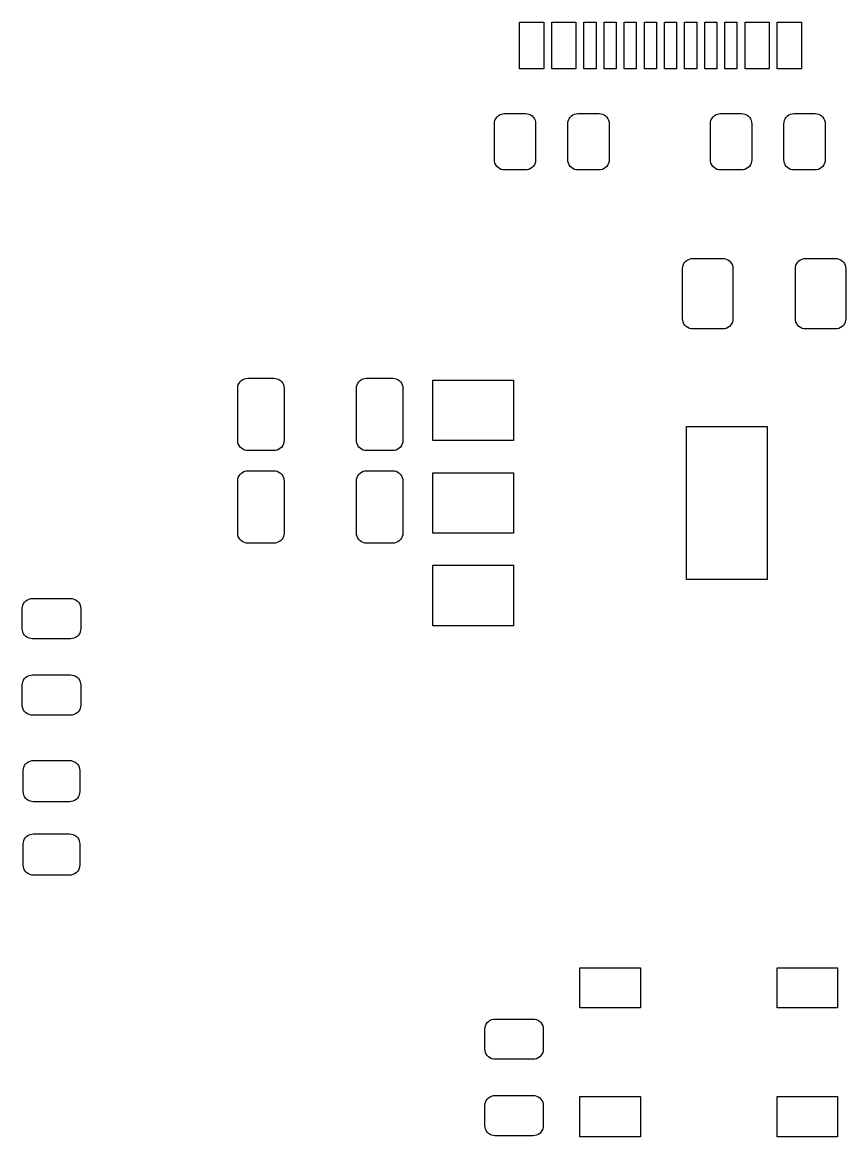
# Model space of a CAD drawing. Extents: x 116.2 to 156.2, y -88.9 to -61.2.
# Drawn here: x 135.78 to 156.22, y -88.92 to -61.23 of the extents above; entities that cross this region are included whole.
import ezdxf

# ---------------------------------------------------------------- set-up
doc = ezdxf.new("R2010")
doc.units = 0
doc.layers.add('BLACK', color=7, linetype='CONTINUOUS')

msp = doc.modelspace()

# ---------------------------------------------------------------- linework, layer by layer
at = {"layer": 'BLACK', "linetype": 'CONTINUOUS'}
for p, q in [((148.125, -62.39), (148.125, -61.23)), ((148.125, -61.23), (148.725, -61.23)), ((148.725, -61.23), (148.725, -62.39)), ((148.925, -62.39), (148.925, -61.23)), ((148.925, -61.23), (149.525, -61.23)), ((149.525, -61.23), (149.525, -62.39)), ((149.725, -62.39), (149.725, -61.23)), ((149.725, -61.23), (150.025, -61.23)), ((150.025, -61.23), (150.025, -62.39)), ((150.225, -62.39), (150.225, -61.23)), ((150.225, -61.23), (150.525, -61.23)), ((150.525, -61.23), (150.525, -62.39)), ((150.725, -62.39), (150.725, -61.23)), ((150.725, -61.23), (151.025, -61.23)), ((151.025, -61.23), (151.025, -62.39)), ((151.225, -62.39), (151.225, -61.23)), ((151.225, -61.23), (151.525, -61.23)), ((151.525, -61.23), (151.525, -62.39)), ((151.725, -62.39), (151.725, -61.23)), ((151.725, -61.23), (152.025, -61.23)), ((152.025, -61.23), (152.025, -62.39)), ((152.225, -62.39), (152.225, -61.23)), ((152.225, -61.23), (152.525, -61.23)), ((152.525, -61.23), (152.525, -62.39)), ((152.725, -62.39), (152.725, -61.23)), ((152.725, -61.23), (153.025, -61.23)), ((153.025, -61.23), (153.025, -62.39)), ((153.225, -62.39), (153.225, -61.23)), ((153.225, -61.23), (153.525, -61.23)), ((153.525, -61.23), (153.525, -62.39)), ((153.725, -62.39), (153.725, -61.23)), ((153.725, -61.23), (154.325, -61.23)), ((154.325, -61.23), (154.325, -62.39)), ((154.525, -62.39), (154.525, -61.23)), ((154.525, -61.23), (155.125, -61.23)), ((155.125, -61.23), (155.125, -62.39)), ((148.725, -62.39), (148.125, -62.39)), ((149.525, -62.39), (148.925, -62.39)), ((150.025, -62.39), (149.725, -62.39)), ((150.525, -62.39), (150.225, -62.39)), ((151.025, -62.39), (150.725, -62.39)), ((151.525, -62.39), (151.225, -62.39)), ((152.025, -62.39), (151.725, -62.39)), ((152.525, -62.39), (152.225, -62.39)), ((153.025, -62.39), (152.725, -62.39)), ((153.525, -62.39), (153.225, -62.39)), ((154.325, -62.39), (153.725, -62.39)), ((155.125, -62.39), (154.525, -62.39)), ((147.503, -63.7096), (147.514, -63.6665)), ((147.514, -63.6665), (147.533, -63.6261)), ((147.533, -63.6261), (147.558, -63.5896)), ((147.558, -63.5896), (147.59, -63.5582)), ((147.59, -63.5582), (147.626, -63.5328)), ((147.626, -63.5328), (147.667, -63.5143)), ((147.667, -63.5143), (147.71, -63.5033)), ((147.71, -63.5033), (147.75, -63.5)), ((147.75, -63.5), (148.275, -63.5)), ((148.275, -63.5), (148.315, -63.5033)), ((148.315, -63.5033), (148.358, -63.5143)), ((148.358, -63.5143), (148.399, -63.5328)), ((148.399, -63.5328), (148.435, -63.5582)), ((148.435, -63.5582), (148.467, -63.5896)), ((148.467, -63.5896), (148.492, -63.6261)), ((148.492, -63.6261), (148.511, -63.6665)), ((148.511, -63.6665), (148.522, -63.7096)), ((149.328, -63.7096), (149.339, -63.6665)), ((149.339, -63.6665), (149.358, -63.6261)), ((149.358, -63.6261), (149.383, -63.5896)), ((149.383, -63.5896), (149.415, -63.5582)), ((149.415, -63.5582), (149.451, -63.5328)), ((149.451, -63.5328), (149.492, -63.5143)), ((149.492, -63.5143), (149.535, -63.5033)), ((149.535, -63.5033), (149.575, -63.5)), ((149.575, -63.5), (150.1, -63.5)), ((150.1, -63.5), (150.14, -63.5033)), ((150.14, -63.5033), (150.183, -63.5143)), ((150.183, -63.5143), (150.224, -63.5328)), ((150.224, -63.5328), (150.26, -63.5582)), ((150.26, -63.5582), (150.292, -63.5896)), ((150.292, -63.5896), (150.317, -63.6261)), ((150.317, -63.6261), (150.336, -63.6665)), ((150.336, -63.6665), (150.347, -63.7096)), ((152.868, -63.7096), (152.879, -63.6665)), ((152.879, -63.6665), (152.898, -63.6261)), ((152.898, -63.6261), (152.923, -63.5896)), ((152.923, -63.5896), (152.955, -63.5582)), ((152.955, -63.5582), (152.991, -63.5328)), ((152.991, -63.5328), (153.032, -63.5143)), ((153.032, -63.5143), (153.075, -63.5033)), ((153.075, -63.5033), (153.115, -63.5)), ((153.115, -63.5), (153.64, -63.5)), ((153.64, -63.5), (153.68, -63.5033)), ((153.68, -63.5033), (153.723, -63.5143)), ((153.723, -63.5143), (153.764, -63.5328)), ((153.764, -63.5328), (153.8, -63.5582)), ((153.8, -63.5582), (153.832, -63.5896)), ((153.832, -63.5896), (153.857, -63.6261)), ((153.857, -63.6261), (153.876, -63.6665)), ((153.876, -63.6665), (153.887, -63.7096)), ((154.693, -63.7096), (154.704, -63.6665)), ((154.704, -63.6665), (154.723, -63.6261)), ((154.723, -63.6261), (154.748, -63.5896)), ((154.748, -63.5896), (154.78, -63.5582)), ((154.78, -63.5582), (154.816, -63.5328)), ((154.816, -63.5328), (154.857, -63.5143)), ((154.857, -63.5143), (154.9, -63.5033)), ((154.9, -63.5033), (154.94, -63.5)), ((154.94, -63.5), (155.465, -63.5)), ((155.465, -63.5), (155.505, -63.5033)), ((155.505, -63.5033), (155.548, -63.5143)), ((155.548, -63.5143), (155.589, -63.5328)), ((155.589, -63.5328), (155.625, -63.5582)), ((155.625, -63.5582), (155.657, -63.5896)), ((155.657, -63.5896), (155.682, -63.6261)), ((155.682, -63.6261), (155.701, -63.6665)), ((155.701, -63.6665), (155.712, -63.7096)), ((147.5, -63.75), (147.503, -63.7096)), ((147.5, -64.65), (147.5, -63.75)), ((148.522, -63.7096), (148.525, -63.75)), ((148.525, -63.75), (148.525, -64.65)), ((149.325, -63.75), (149.328, -63.7096)), ((149.325, -64.65), (149.325, -63.75)), ((150.347, -63.7096), (150.35, -63.75)), ((150.35, -63.75), (150.35, -64.65)), ((152.865, -63.75), (152.868, -63.7096)), ((152.865, -64.65), (152.865, -63.75)), ((153.887, -63.7096), (153.89, -63.75)), ((153.89, -63.75), (153.89, -64.65)), ((154.69, -63.75), (154.693, -63.7096)), ((154.69, -64.65), (154.69, -63.75)), ((155.712, -63.7096), (155.715, -63.75)), ((155.715, -63.75), (155.715, -64.65)), ((147.503, -64.6904), (147.5, -64.65)), ((147.514, -64.7335), (147.503, -64.6904)), ((147.533, -64.7739), (147.514, -64.7335)), ((147.558, -64.8104), (147.533, -64.7739)), ((148.492, -64.7739), (148.467, -64.8104)), ((148.511, -64.7335), (148.492, -64.7739)), ((148.522, -64.6904), (148.511, -64.7335)), ((148.525, -64.65), (148.522, -64.6904)), ((149.328, -64.6904), (149.325, -64.65)), ((149.339, -64.7335), (149.328, -64.6904)), ((149.358, -64.7739), (149.339, -64.7335)), ((149.383, -64.8104), (149.358, -64.7739)), ((150.317, -64.7739), (150.292, -64.8104)), ((150.336, -64.7335), (150.317, -64.7739)), ((150.347, -64.6904), (150.336, -64.7335)), ((150.35, -64.65), (150.347, -64.6904)), ((152.868, -64.6904), (152.865, -64.65)), ((152.879, -64.7335), (152.868, -64.6904)), ((152.898, -64.7739), (152.879, -64.7335)), ((152.923, -64.8104), (152.898, -64.7739)), ((153.857, -64.7739), (153.832, -64.8104)), ((153.876, -64.7335), (153.857, -64.7739)), ((153.887, -64.6904), (153.876, -64.7335)), ((153.89, -64.65), (153.887, -64.6904)), ((154.693, -64.6904), (154.69, -64.65)), ((154.704, -64.7335), (154.693, -64.6904)), ((154.723, -64.7739), (154.704, -64.7335)), ((154.748, -64.8104), (154.723, -64.7739)), ((155.682, -64.7739), (155.657, -64.8104)), ((155.701, -64.7335), (155.682, -64.7739)), ((155.712, -64.6904), (155.701, -64.7335)), ((155.715, -64.65), (155.712, -64.6904)), ((147.59, -64.8418), (147.558, -64.8104)), ((147.626, -64.8672), (147.59, -64.8418)), ((147.667, -64.8857), (147.626, -64.8672)), ((147.71, -64.8967), (147.667, -64.8857)), ((147.75, -64.9), (147.71, -64.8967)), ((148.275, -64.9), (147.75, -64.9)), ((148.315, -64.8967), (148.275, -64.9)), ((148.358, -64.8857), (148.315, -64.8967)), ((148.399, -64.8672), (148.358, -64.8857)), ((148.435, -64.8418), (148.399, -64.8672)), ((148.467, -64.8104), (148.435, -64.8418)), ((149.415, -64.8418), (149.383, -64.8104)), ((149.451, -64.8672), (149.415, -64.8418)), ((149.492, -64.8857), (149.451, -64.8672)), ((149.535, -64.8967), (149.492, -64.8857)), ((149.575, -64.9), (149.535, -64.8967)), ((150.1, -64.9), (149.575, -64.9)), ((150.14, -64.8967), (150.1, -64.9)), ((150.183, -64.8857), (150.14, -64.8967)), ((150.224, -64.8672), (150.183, -64.8857)), ((150.26, -64.8418), (150.224, -64.8672)), ((150.292, -64.8104), (150.26, -64.8418)), ((152.955, -64.8418), (152.923, -64.8104)), ((152.991, -64.8672), (152.955, -64.8418)), ((153.032, -64.8857), (152.991, -64.8672)), ((153.075, -64.8967), (153.032, -64.8857)), ((153.115, -64.9), (153.075, -64.8967)), ((153.64, -64.9), (153.115, -64.9)), ((153.68, -64.8967), (153.64, -64.9)), ((153.723, -64.8857), (153.68, -64.8967)), ((153.764, -64.8672), (153.723, -64.8857)), ((153.8, -64.8418), (153.764, -64.8672)), ((153.832, -64.8104), (153.8, -64.8418)), ((154.78, -64.8418), (154.748, -64.8104)), ((154.816, -64.8672), (154.78, -64.8418)), ((154.857, -64.8857), (154.816, -64.8672)), ((154.9, -64.8967), (154.857, -64.8857)), ((154.94, -64.9), (154.9, -64.8967)), ((155.465, -64.9), (154.94, -64.9)), ((155.505, -64.8967), (155.465, -64.9)), ((155.548, -64.8857), (155.505, -64.8967)), ((155.589, -64.8672), (155.548, -64.8857)), ((155.625, -64.8418), (155.589, -64.8672)), ((155.657, -64.8104), (155.625, -64.8418)), ((152.178, -67.3096), (152.189, -67.2665)), ((152.189, -67.2665), (152.208, -67.2261)), ((152.208, -67.2261), (152.233, -67.1896)), ((152.233, -67.1896), (152.265, -67.1582)), ((152.265, -67.1582), (152.301, -67.1328)), ((152.301, -67.1328), (152.342, -67.1143)), ((152.342, -67.1143), (152.385, -67.1033)), ((152.385, -67.1033), (152.425, -67.1)), ((152.425, -67.1), (153.175, -67.1)), ((153.175, -67.1), (153.215, -67.1033)), ((153.215, -67.1033), (153.258, -67.1143)), ((153.258, -67.1143), (153.299, -67.1328)), ((153.299, -67.1328), (153.335, -67.1582)), ((153.335, -67.1582), (153.367, -67.1896)), ((153.367, -67.1896), (153.392, -67.2261)), ((153.392, -67.2261), (153.411, -67.2665)), ((153.411, -67.2665), (153.422, -67.3096)), ((154.978, -67.3096), (154.989, -67.2665)), ((154.989, -67.2665), (155.008, -67.2261)), ((155.008, -67.2261), (155.033, -67.1896)), ((155.033, -67.1896), (155.065, -67.1582)), ((155.065, -67.1582), (155.101, -67.1328)), ((155.101, -67.1328), (155.142, -67.1143)), ((155.142, -67.1143), (155.185, -67.1033)), ((155.185, -67.1033), (155.225, -67.1)), ((155.225, -67.1), (155.975, -67.1)), ((155.975, -67.1), (156.015, -67.1033)), ((156.015, -67.1033), (156.058, -67.1143)), ((156.058, -67.1143), (156.099, -67.1328)), ((156.099, -67.1328), (156.135, -67.1582)), ((156.135, -67.1582), (156.167, -67.1896)), ((156.167, -67.1896), (156.192, -67.2261)), ((156.192, -67.2261), (156.211, -67.2665)), ((156.211, -67.2665), (156.222, -67.3096)), ((152.175, -67.35), (152.178, -67.3096)), ((152.175, -68.6), (152.175, -67.35)), ((153.422, -67.3096), (153.425, -67.35)), ((153.425, -67.35), (153.425, -68.6)), ((154.975, -67.35), (154.978, -67.3096)), ((154.975, -68.6), (154.975, -67.35)), ((156.222, -67.3096), (156.225, -67.35)), ((156.225, -67.35), (156.225, -68.6)), ((152.178, -68.6404), (152.175, -68.6)), ((152.189, -68.6835), (152.178, -68.6404)), ((152.208, -68.7239), (152.189, -68.6835)), ((153.411, -68.6835), (153.392, -68.7239)), ((153.422, -68.6404), (153.411, -68.6835)), ((153.425, -68.6), (153.422, -68.6404)), ((154.978, -68.6404), (154.975, -68.6)), ((154.989, -68.6835), (154.978, -68.6404)), ((155.008, -68.7239), (154.989, -68.6835)), ((156.211, -68.6835), (156.192, -68.7239)), ((156.222, -68.6404), (156.211, -68.6835)), ((156.225, -68.6), (156.222, -68.6404)), ((152.233, -68.7604), (152.208, -68.7239)), ((152.265, -68.7918), (152.233, -68.7604)), ((152.301, -68.8172), (152.265, -68.7918)), ((152.342, -68.8357), (152.301, -68.8172)), ((152.385, -68.8467), (152.342, -68.8357)), ((152.425, -68.85), (152.385, -68.8467)), ((153.175, -68.85), (152.425, -68.85)), ((153.215, -68.8467), (153.175, -68.85)), ((153.258, -68.8357), (153.215, -68.8467)), ((153.299, -68.8172), (153.258, -68.8357)), ((153.335, -68.7918), (153.299, -68.8172)), ((153.367, -68.7604), (153.335, -68.7918)), ((153.392, -68.7239), (153.367, -68.7604)), ((155.033, -68.7604), (155.008, -68.7239)), ((155.065, -68.7918), (155.033, -68.7604)), ((155.101, -68.8172), (155.065, -68.7918)), ((155.142, -68.8357), (155.101, -68.8172)), ((155.185, -68.8467), (155.142, -68.8357)), ((155.225, -68.85), (155.185, -68.8467)), ((155.975, -68.85), (155.225, -68.85)), ((156.015, -68.8467), (155.975, -68.85)), ((156.058, -68.8357), (156.015, -68.8467)), ((156.099, -68.8172), (156.058, -68.8357)), ((156.135, -68.7918), (156.099, -68.8172)), ((156.167, -68.7604), (156.135, -68.7918)), ((156.192, -68.7239), (156.167, -68.7604)), ((141.125, -70.325), (141.128, -70.2846)), ((141.125, -71.625), (141.125, -70.325)), ((141.128, -70.2846), (141.139, -70.2415)), ((141.139, -70.2415), (141.158, -70.2011)), ((141.158, -70.2011), (141.183, -70.1646)), ((141.183, -70.1646), (141.215, -70.1332)), ((141.215, -70.1332), (141.251, -70.1078)), ((141.251, -70.1078), (141.292, -70.0893)), ((141.292, -70.0893), (141.335, -70.0783)), ((141.335, -70.0783), (141.375, -70.075)), ((141.375, -70.075), (142.025, -70.075)), ((142.025, -70.075), (142.065, -70.0783)), ((142.065, -70.0783), (142.108, -70.0893)), ((142.108, -70.0893), (142.149, -70.1078)), ((142.149, -70.1078), (142.185, -70.1332)), ((142.185, -70.1332), (142.217, -70.1646)), ((142.217, -70.1646), (142.242, -70.2011)), ((142.242, -70.2011), (142.261, -70.2415)), ((142.261, -70.2415), (142.272, -70.2846)), ((142.272, -70.2846), (142.275, -70.325)), ((142.275, -70.325), (142.275, -71.625)), ((144.075, -70.325), (144.078, -70.2846)), ((144.075, -71.625), (144.075, -70.325)), ((144.078, -70.2846), (144.089, -70.2415)), ((144.089, -70.2415), (144.108, -70.2011)), ((144.108, -70.2011), (144.133, -70.1646)), ((144.133, -70.1646), (144.165, -70.1332)), ((144.165, -70.1332), (144.201, -70.1078)), ((144.201, -70.1078), (144.242, -70.0893)), ((144.242, -70.0893), (144.285, -70.0783)), ((144.285, -70.0783), (144.325, -70.075)), ((144.325, -70.075), (144.975, -70.075)), ((144.975, -70.075), (145.015, -70.0783)), ((145.015, -70.0783), (145.058, -70.0893)), ((145.058, -70.0893), (145.099, -70.1078)), ((145.099, -70.1078), (145.135, -70.1332)), ((145.135, -70.1332), (145.167, -70.1646)), ((145.167, -70.1646), (145.192, -70.2011)), ((145.192, -70.2011), (145.211, -70.2415)), ((145.211, -70.2415), (145.222, -70.2846)), ((145.222, -70.2846), (145.225, -70.325)), ((145.225, -70.325), (145.225, -71.625)), ((145.975, -71.625), (145.975, -70.125)), ((145.975, -70.125), (147.975, -70.125)), ((147.975, -70.125), (147.975, -71.625)), ((152.275, -75.075), (152.275, -71.275)), ((152.275, -71.275), (154.275, -71.275)), ((154.275, -71.275), (154.275, -75.075)), ((141.128, -71.6654), (141.125, -71.625)), ((141.139, -71.7085), (141.128, -71.6654)), ((141.158, -71.7489), (141.139, -71.7085)), ((142.261, -71.7085), (142.242, -71.7489)), ((142.272, -71.6654), (142.261, -71.7085)), ((142.275, -71.625), (142.272, -71.6654)), ((144.078, -71.6654), (144.075, -71.625)), ((144.089, -71.7085), (144.078, -71.6654)), ((144.108, -71.7489), (144.089, -71.7085)), ((145.211, -71.7085), (145.192, -71.7489)), ((145.222, -71.6654), (145.211, -71.7085)), ((145.225, -71.625), (145.222, -71.6654)), ((147.975, -71.625), (145.975, -71.625)), ((141.183, -71.7854), (141.158, -71.7489)), ((141.215, -71.8168), (141.183, -71.7854)), ((141.251, -71.8422), (141.215, -71.8168)), ((141.292, -71.8607), (141.251, -71.8422)), ((141.335, -71.8717), (141.292, -71.8607)), ((141.375, -71.875), (141.335, -71.8717)), ((142.025, -71.875), (141.375, -71.875)), ((142.065, -71.8717), (142.025, -71.875)), ((142.108, -71.8607), (142.065, -71.8717)), ((142.149, -71.8422), (142.108, -71.8607)), ((142.185, -71.8168), (142.149, -71.8422)), ((142.217, -71.7854), (142.185, -71.8168)), ((142.242, -71.7489), (142.217, -71.7854)), ((144.133, -71.7854), (144.108, -71.7489)), ((144.165, -71.8168), (144.133, -71.7854)), ((144.201, -71.8422), (144.165, -71.8168)), ((144.242, -71.8607), (144.201, -71.8422)), ((144.285, -71.8717), (144.242, -71.8607)), ((144.325, -71.875), (144.285, -71.8717)), ((144.975, -71.875), (144.325, -71.875)), ((145.015, -71.8717), (144.975, -71.875)), ((145.058, -71.8607), (145.015, -71.8717)), ((145.099, -71.8422), (145.058, -71.8607)), ((145.135, -71.8168), (145.099, -71.8422)), ((145.167, -71.7854), (145.135, -71.8168)), ((145.192, -71.7489), (145.167, -71.7854)), ((141.128, -72.5846), (141.139, -72.5415)), ((141.139, -72.5415), (141.158, -72.5011)), ((141.158, -72.5011), (141.183, -72.4646)), ((141.183, -72.4646), (141.215, -72.4332)), ((141.215, -72.4332), (141.251, -72.4078)), ((141.251, -72.4078), (141.292, -72.3893)), ((141.292, -72.3893), (141.335, -72.3783)), ((141.335, -72.3783), (141.375, -72.375)), ((141.375, -72.375), (142.025, -72.375)), ((142.025, -72.375), (142.065, -72.3783)), ((142.065, -72.3783), (142.108, -72.3893)), ((142.108, -72.3893), (142.149, -72.4078)), ((142.149, -72.4078), (142.185, -72.4332)), ((142.185, -72.4332), (142.217, -72.4646)), ((142.217, -72.4646), (142.242, -72.5011)), ((142.242, -72.5011), (142.261, -72.5415)), ((142.261, -72.5415), (142.272, -72.5846)), ((144.078, -72.5846), (144.089, -72.5415)), ((144.089, -72.5415), (144.108, -72.5011)), ((144.108, -72.5011), (144.133, -72.4646)), ((144.133, -72.4646), (144.165, -72.4332)), ((144.165, -72.4332), (144.201, -72.4078)), ((144.201, -72.4078), (144.242, -72.3893)), ((144.242, -72.3893), (144.285, -72.3783)), ((144.285, -72.3783), (144.325, -72.375)), ((144.325, -72.375), (144.975, -72.375)), ((144.975, -72.375), (145.015, -72.3783)), ((145.015, -72.3783), (145.058, -72.3893)), ((145.058, -72.3893), (145.099, -72.4078)), ((145.099, -72.4078), (145.135, -72.4332)), ((145.135, -72.4332), (145.167, -72.4646)), ((145.167, -72.4646), (145.192, -72.5011)), ((145.192, -72.5011), (145.211, -72.5415)), ((145.211, -72.5415), (145.222, -72.5846)), ((145.975, -73.925), (145.975, -72.425)), ((145.975, -72.425), (147.975, -72.425)), ((147.975, -72.425), (147.975, -73.925)), ((141.125, -72.625), (141.128, -72.5846)), ((141.125, -73.925), (141.125, -72.625)), ((142.272, -72.5846), (142.275, -72.625)), ((142.275, -72.625), (142.275, -73.925)), ((144.075, -72.625), (144.078, -72.5846)), ((144.075, -73.925), (144.075, -72.625)), ((145.222, -72.5846), (145.225, -72.625)), ((145.225, -72.625), (145.225, -73.925)), ((141.128, -73.9654), (141.125, -73.925)), ((142.275, -73.925), (142.272, -73.9654)), ((144.078, -73.9654), (144.075, -73.925)), ((145.225, -73.925), (145.222, -73.9654)), ((147.975, -73.925), (145.975, -73.925)), ((141.139, -74.0085), (141.128, -73.9654)), ((141.158, -74.0489), (141.139, -74.0085)), ((141.183, -74.0854), (141.158, -74.0489)), ((141.215, -74.1168), (141.183, -74.0854)), ((141.251, -74.1422), (141.215, -74.1168)), ((141.292, -74.1607), (141.251, -74.1422)), ((141.335, -74.1717), (141.292, -74.1607)), ((141.375, -74.175), (141.335, -74.1717)), ((142.025, -74.175), (141.375, -74.175)), ((142.065, -74.1717), (142.025, -74.175)), ((142.108, -74.1607), (142.065, -74.1717)), ((142.149, -74.1422), (142.108, -74.1607)), ((142.185, -74.1168), (142.149, -74.1422)), ((142.217, -74.0854), (142.185, -74.1168)), ((142.242, -74.0489), (142.217, -74.0854)), ((142.261, -74.0085), (142.242, -74.0489)), ((142.272, -73.9654), (142.261, -74.0085)), ((144.089, -74.0085), (144.078, -73.9654)), ((144.108, -74.0489), (144.089, -74.0085)), ((144.133, -74.0854), (144.108, -74.0489)), ((144.165, -74.1168), (144.133, -74.0854)), ((144.201, -74.1422), (144.165, -74.1168)), ((144.242, -74.1607), (144.201, -74.1422)), ((144.285, -74.1717), (144.242, -74.1607)), ((144.325, -74.175), (144.285, -74.1717)), ((144.975, -74.175), (144.325, -74.175)), ((145.015, -74.1717), (144.975, -74.175)), ((145.058, -74.1607), (145.015, -74.1717)), ((145.099, -74.1422), (145.058, -74.1607)), ((145.135, -74.1168), (145.099, -74.1422)), ((145.167, -74.0854), (145.135, -74.1168)), ((145.192, -74.0489), (145.167, -74.0854)), ((145.211, -74.0085), (145.192, -74.0489)), ((145.222, -73.9654), (145.211, -74.0085)), ((145.975, -76.225), (145.975, -74.725)), ((145.975, -74.725), (147.975, -74.725)), ((147.975, -74.725), (147.975, -76.225)), ((154.275, -75.075), (152.275, -75.075)), ((135.865, -75.6082), (135.901, -75.5828)), ((135.901, -75.5828), (135.942, -75.5643)), ((135.942, -75.5643), (135.985, -75.5533)), ((135.985, -75.5533), (136.025, -75.55)), ((136.025, -75.55), (136.975, -75.55)), ((136.975, -75.55), (137.015, -75.5533)), ((137.015, -75.5533), (137.058, -75.5643)), ((137.058, -75.5643), (137.099, -75.5828)), ((137.099, -75.5828), (137.135, -75.6082)), ((135.775, -75.8), (135.778, -75.7596)), ((135.775, -76.3), (135.775, -75.8)), ((135.778, -75.7596), (135.789, -75.7165)), ((135.789, -75.7165), (135.808, -75.6761)), ((135.808, -75.6761), (135.833, -75.6396)), ((135.833, -75.6396), (135.865, -75.6082)), ((137.135, -75.6082), (137.167, -75.6396)), ((137.167, -75.6396), (137.192, -75.6761)), ((137.192, -75.6761), (137.211, -75.7165)), ((137.211, -75.7165), (137.222, -75.7596)), ((137.222, -75.7596), (137.225, -75.8)), ((137.225, -75.8), (137.225, -76.3)), ((135.778, -76.3404), (135.775, -76.3)), ((135.789, -76.3835), (135.778, -76.3404)), ((135.808, -76.4239), (135.789, -76.3835)), ((135.833, -76.4604), (135.808, -76.4239)), ((137.192, -76.4239), (137.167, -76.4604)), ((137.211, -76.3835), (137.192, -76.4239)), ((137.222, -76.3404), (137.211, -76.3835)), ((137.225, -76.3), (137.222, -76.3404)), ((147.975, -76.225), (145.975, -76.225)), ((135.865, -76.4918), (135.833, -76.4604)), ((135.901, -76.5172), (135.865, -76.4918)), ((135.942, -76.5357), (135.901, -76.5172)), ((135.985, -76.5467), (135.942, -76.5357)), ((136.025, -76.55), (135.985, -76.5467)), ((136.975, -76.55), (136.025, -76.55)), ((137.015, -76.5467), (136.975, -76.55)), ((137.058, -76.5357), (137.015, -76.5467)), ((137.099, -76.5172), (137.058, -76.5357)), ((137.135, -76.4918), (137.099, -76.5172)), ((137.167, -76.4604), (137.135, -76.4918)), ((135.808, -77.5761), (135.833, -77.5396)), ((135.833, -77.5396), (135.865, -77.5082)), ((135.865, -77.5082), (135.901, -77.4828)), ((135.901, -77.4828), (135.942, -77.4643)), ((135.942, -77.4643), (135.985, -77.4533)), ((135.985, -77.4533), (136.025, -77.45)), ((136.025, -77.45), (136.975, -77.45)), ((136.975, -77.45), (137.015, -77.4533)), ((137.015, -77.4533), (137.058, -77.4643)), ((137.058, -77.4643), (137.099, -77.4828)), ((137.099, -77.4828), (137.135, -77.5082)), ((137.135, -77.5082), (137.167, -77.5396)), ((137.167, -77.5396), (137.192, -77.5761)), ((135.775, -77.7), (135.778, -77.6596)), ((135.775, -78.2), (135.775, -77.7)), ((135.778, -77.6596), (135.789, -77.6165)), ((135.789, -77.6165), (135.808, -77.5761)), ((137.192, -77.5761), (137.211, -77.6165)), ((137.211, -77.6165), (137.222, -77.6596)), ((137.222, -77.6596), (137.225, -77.7)), ((137.225, -77.7), (137.225, -78.2)), ((135.778, -78.2404), (135.775, -78.2)), ((135.789, -78.2835), (135.778, -78.2404)), ((135.808, -78.3239), (135.789, -78.2835)), ((135.833, -78.3604), (135.808, -78.3239)), ((135.865, -78.3918), (135.833, -78.3604)), ((137.167, -78.3604), (137.135, -78.3918)), ((137.192, -78.3239), (137.167, -78.3604)), ((137.211, -78.2835), (137.192, -78.3239)), ((137.222, -78.2404), (137.211, -78.2835)), ((137.225, -78.2), (137.222, -78.2404)), ((135.901, -78.4172), (135.865, -78.3918)), ((135.942, -78.4357), (135.901, -78.4172)), ((135.985, -78.4467), (135.942, -78.4357)), ((136.025, -78.45), (135.985, -78.4467)), ((136.975, -78.45), (136.025, -78.45)), ((137.015, -78.4467), (136.975, -78.45)), ((137.058, -78.4357), (137.015, -78.4467)), ((137.099, -78.4172), (137.058, -78.4357)), ((137.135, -78.3918), (137.099, -78.4172)), ((135.803, -79.7846), (135.814, -79.7415)), ((135.814, -79.7415), (135.833, -79.7011)), ((135.833, -79.7011), (135.858, -79.6646)), ((135.858, -79.6646), (135.89, -79.6332)), ((135.89, -79.6332), (135.926, -79.6078)), ((135.926, -79.6078), (135.967, -79.5893)), ((135.967, -79.5893), (136.01, -79.5783)), ((136.01, -79.5783), (136.05, -79.575)), ((136.05, -79.575), (136.95, -79.575)), ((136.95, -79.575), (136.99, -79.5783)), ((136.99, -79.5783), (137.033, -79.5893)), ((137.033, -79.5893), (137.074, -79.6078)), ((137.074, -79.6078), (137.11, -79.6332)), ((137.11, -79.6332), (137.142, -79.6646)), ((137.142, -79.6646), (137.167, -79.7011)), ((137.167, -79.7011), (137.186, -79.7415)), ((137.186, -79.7415), (137.197, -79.7846)), ((135.8, -79.825), (135.803, -79.7846)), ((135.8, -80.35), (135.8, -79.825)), ((137.197, -79.7846), (137.2, -79.825)), ((137.2, -79.825), (137.2, -80.35)), ((135.803, -80.3904), (135.8, -80.35)), ((135.814, -80.4335), (135.803, -80.3904)), ((135.833, -80.4739), (135.814, -80.4335)), ((135.858, -80.5104), (135.833, -80.4739)), ((135.89, -80.5418), (135.858, -80.5104)), ((135.926, -80.5672), (135.89, -80.5418)), ((135.967, -80.5857), (135.926, -80.5672)), ((136.01, -80.5967), (135.967, -80.5857)), ((137.033, -80.5857), (136.99, -80.5967)), ((137.074, -80.5672), (137.033, -80.5857)), ((137.11, -80.5418), (137.074, -80.5672)), ((137.142, -80.5104), (137.11, -80.5418)), ((137.167, -80.4739), (137.142, -80.5104)), ((137.186, -80.4335), (137.167, -80.4739)), ((137.197, -80.3904), (137.186, -80.4335)), ((137.2, -80.35), (137.197, -80.3904)), ((136.05, -80.6), (136.01, -80.5967)), ((136.95, -80.6), (136.05, -80.6)), ((136.99, -80.5967), (136.95, -80.6)), ((135.926, -81.4328), (135.967, -81.4143)), ((135.967, -81.4143), (136.01, -81.4033)), ((136.01, -81.4033), (136.05, -81.4)), ((136.05, -81.4), (136.95, -81.4)), ((136.95, -81.4), (136.99, -81.4033)), ((136.99, -81.4033), (137.033, -81.4143)), ((137.033, -81.4143), (137.074, -81.4328)), ((135.8, -81.65), (135.803, -81.6096)), ((135.8, -82.175), (135.8, -81.65)), ((135.803, -81.6096), (135.814, -81.5665)), ((135.814, -81.5665), (135.833, -81.5261)), ((135.833, -81.5261), (135.858, -81.4896)), ((135.858, -81.4896), (135.89, -81.4582)), ((135.89, -81.4582), (135.926, -81.4328)), ((137.074, -81.4328), (137.11, -81.4582)), ((137.11, -81.4582), (137.142, -81.4896)), ((137.142, -81.4896), (137.167, -81.5261)), ((137.167, -81.5261), (137.186, -81.5665)), ((137.186, -81.5665), (137.197, -81.6096)), ((137.197, -81.6096), (137.2, -81.65)), ((137.2, -81.65), (137.2, -82.175)), ((135.803, -82.2154), (135.8, -82.175)), ((135.814, -82.2585), (135.803, -82.2154)), ((137.197, -82.2154), (137.186, -82.2585)), ((137.2, -82.175), (137.197, -82.2154)), ((135.833, -82.2989), (135.814, -82.2585)), ((135.858, -82.3354), (135.833, -82.2989)), ((135.89, -82.3668), (135.858, -82.3354)), ((135.926, -82.3922), (135.89, -82.3668)), ((135.967, -82.4107), (135.926, -82.3922)), ((136.01, -82.4217), (135.967, -82.4107)), ((136.05, -82.425), (136.01, -82.4217)), ((136.95, -82.425), (136.05, -82.425)), ((136.99, -82.4217), (136.95, -82.425)), ((137.033, -82.4107), (136.99, -82.4217)), ((137.074, -82.3922), (137.033, -82.4107)), ((137.11, -82.3668), (137.074, -82.3922)), ((137.142, -82.3354), (137.11, -82.3668)), ((137.167, -82.2989), (137.142, -82.3354)), ((137.186, -82.2585), (137.167, -82.2989)), ((149.625, -85.725), (149.625, -84.725)), ((149.625, -84.725), (151.125, -84.725)), ((151.125, -84.725), (151.125, -85.725)), ((154.525, -85.725), (154.525, -84.725)), ((154.525, -84.725), (156.025, -84.725)), ((156.025, -84.725), (156.025, -85.725)), ((151.125, -85.725), (149.625, -85.725)), ((156.025, -85.725), (154.525, -85.725)), ((147.279, -86.1665), (147.298, -86.1261)), ((147.298, -86.1261), (147.323, -86.0896)), ((147.323, -86.0896), (147.355, -86.0582)), ((147.355, -86.0582), (147.391, -86.0328)), ((147.391, -86.0328), (147.432, -86.0143)), ((147.432, -86.0143), (147.475, -86.0033)), ((147.475, -86.0033), (147.515, -86)), ((147.515, -86), (148.465, -86)), ((148.465, -86), (148.505, -86.0033)), ((148.505, -86.0033), (148.548, -86.0143)), ((148.548, -86.0143), (148.589, -86.0328)), ((148.589, -86.0328), (148.625, -86.0582)), ((148.625, -86.0582), (148.657, -86.0896)), ((148.657, -86.0896), (148.682, -86.1261)), ((148.682, -86.1261), (148.701, -86.1665)), ((147.265, -86.25), (147.268, -86.2096)), ((147.265, -86.75), (147.265, -86.25)), ((147.268, -86.2096), (147.279, -86.1665)), ((148.701, -86.1665), (148.712, -86.2096)), ((148.712, -86.2096), (148.715, -86.25)), ((148.715, -86.25), (148.715, -86.75)), ((147.268, -86.7904), (147.265, -86.75)), ((147.279, -86.8335), (147.268, -86.7904)), ((147.298, -86.8739), (147.279, -86.8335)), ((147.323, -86.9104), (147.298, -86.8739)), ((147.355, -86.9418), (147.323, -86.9104)), ((147.391, -86.9672), (147.355, -86.9418)), ((148.625, -86.9418), (148.589, -86.9672)), ((148.657, -86.9104), (148.625, -86.9418)), ((148.682, -86.8739), (148.657, -86.9104)), ((148.701, -86.8335), (148.682, -86.8739)), ((148.712, -86.7904), (148.701, -86.8335)), ((148.715, -86.75), (148.712, -86.7904)), ((147.432, -86.9857), (147.391, -86.9672)), ((147.475, -86.9967), (147.432, -86.9857)), ((147.515, -87), (147.475, -86.9967)), ((148.465, -87), (147.515, -87)), ((148.505, -86.9967), (148.465, -87)), ((148.548, -86.9857), (148.505, -86.9967)), ((148.589, -86.9672), (148.548, -86.9857)), ((147.268, -88.1096), (147.279, -88.0665)), ((147.279, -88.0665), (147.298, -88.0261)), ((147.298, -88.0261), (147.323, -87.9896)), ((147.323, -87.9896), (147.355, -87.9582)), ((147.355, -87.9582), (147.391, -87.9328)), ((147.391, -87.9328), (147.432, -87.9143)), ((147.432, -87.9143), (147.475, -87.9033)), ((147.475, -87.9033), (147.515, -87.9)), ((147.515, -87.9), (148.465, -87.9)), ((148.465, -87.9), (148.505, -87.9033)), ((148.505, -87.9033), (148.548, -87.9143)), ((148.548, -87.9143), (148.589, -87.9328)), ((148.589, -87.9328), (148.625, -87.9582)), ((148.625, -87.9582), (148.657, -87.9896)), ((148.657, -87.9896), (148.682, -88.0261)), ((148.682, -88.0261), (148.701, -88.0665)), ((148.701, -88.0665), (148.712, -88.1096)), ((149.625, -88.925), (149.625, -87.925)), ((149.625, -87.925), (151.125, -87.925)), ((151.125, -87.925), (151.125, -88.925)), ((154.525, -88.925), (154.525, -87.925)), ((154.525, -87.925), (156.025, -87.925)), ((156.025, -87.925), (156.025, -88.925)), ((147.265, -88.15), (147.268, -88.1096)), ((147.265, -88.65), (147.265, -88.15)), ((148.712, -88.1096), (148.715, -88.15)), ((148.715, -88.15), (148.715, -88.65)), ((147.268, -88.6904), (147.265, -88.65)), ((147.279, -88.7335), (147.268, -88.6904)), ((147.298, -88.7739), (147.279, -88.7335)), ((147.323, -88.8104), (147.298, -88.7739)), ((147.355, -88.8418), (147.323, -88.8104)), ((147.391, -88.8672), (147.355, -88.8418)), ((147.432, -88.8857), (147.391, -88.8672)), ((147.475, -88.8967), (147.432, -88.8857)), ((147.515, -88.9), (147.475, -88.8967)), ((148.465, -88.9), (147.515, -88.9)), ((148.505, -88.8967), (148.465, -88.9)), ((148.548, -88.8857), (148.505, -88.8967)), ((148.589, -88.8672), (148.548, -88.8857)), ((148.625, -88.8418), (148.589, -88.8672)), ((148.657, -88.8104), (148.625, -88.8418)), ((148.682, -88.7739), (148.657, -88.8104)), ((148.701, -88.7335), (148.682, -88.7739)), ((148.712, -88.6904), (148.701, -88.7335)), ((148.715, -88.65), (148.712, -88.6904)), ((151.125, -88.925), (149.625, -88.925)), ((156.025, -88.925), (154.525, -88.925))]:
    msp.add_line(p, q, dxfattribs=at)

doc.saveas('drawing.dxf')
